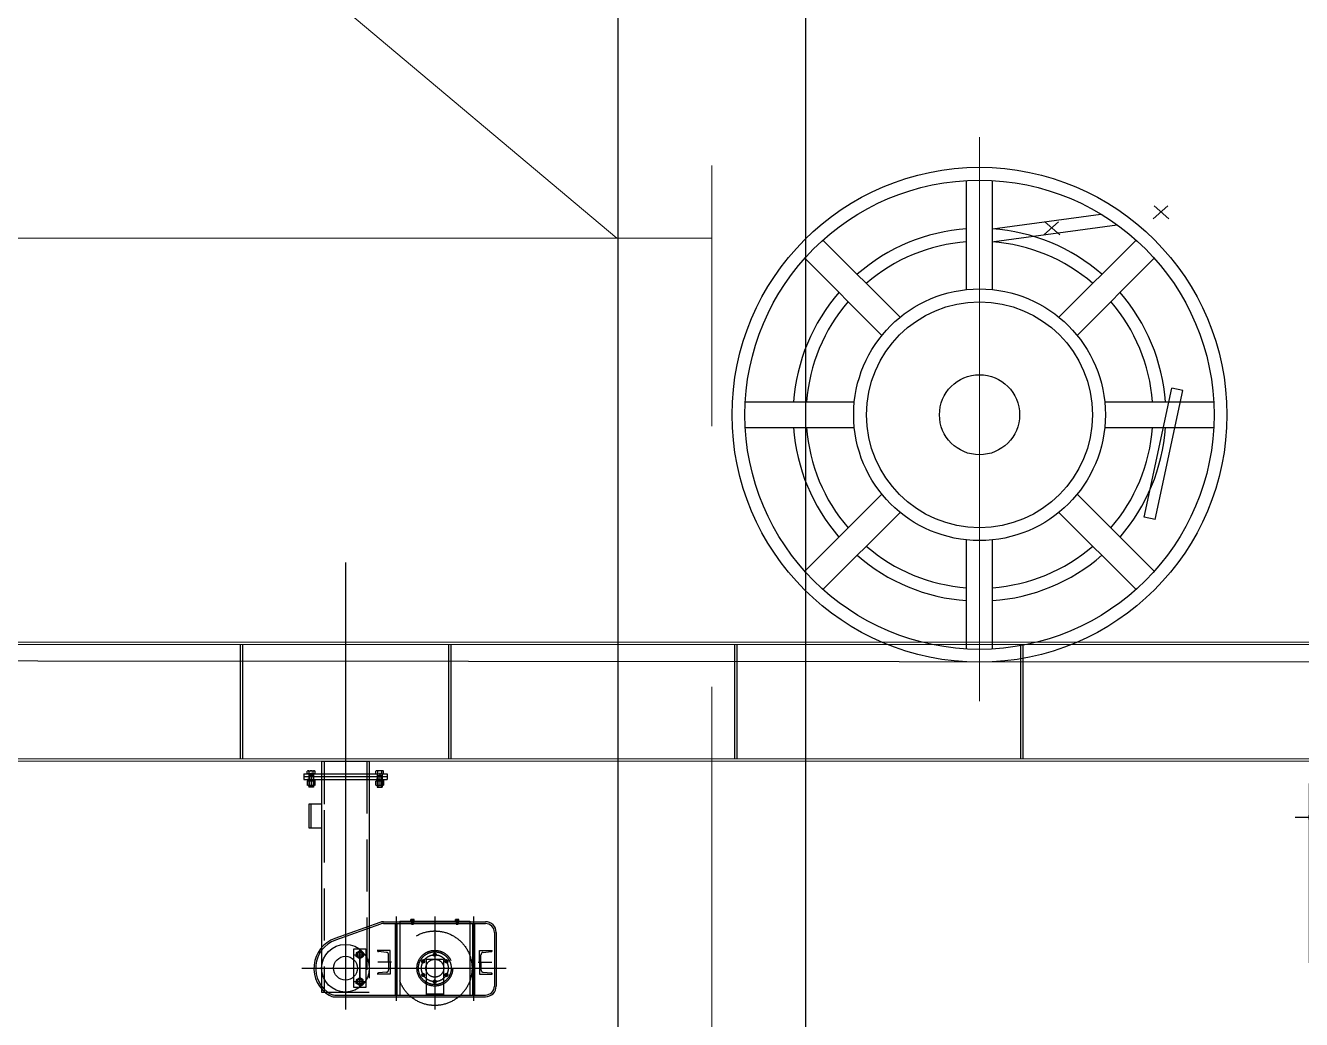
# Model space of a CAD drawing. Extents: x 1767995 to 4174245, y 542814 to 862564.
# Drawn here: x 2118631 to 2122915, y 825044 to 828380 of the extents above; entities that cross this region are included whole.
import ezdxf

# ---------------------------------------------------------------- set-up
doc = ezdxf.new("R2010")
doc.units = 0
doc.header["$LTSCALE"] = 3500
for name, pattern in [('CENTER', [2, 1.25, -0.25, 0.25, -0.25]), ('CENTER2', [1.125, 0.75, -0.125, 0.125, -0.125]), ('DASHDOT', [25.4, 12.7, -6.35, 0, -6.35]), ('DASHED', [0.75, 0.5, -0.25])]:
    doc.linetypes.add(name, pattern=pattern)
for name, color, linetype, lineweight in [('1粗实线', 1, 'Continuous', 30), ('1轮廓实线层', 7, 'Continuous', 30), ('3中心线', 6, 'CENTER', 18), ('6标注线', 7, 'Continuous', 13), ('CENTER', 1, 'DASHDOT', 15)]:
    doc.layers.add(name, color=color, linetype=linetype, lineweight=lineweight)
for name, color, linetype in [('2点划线', 2, 'CENTER2'), ('2细线层', 4, 'Continuous'), ('3中心线层', 1, 'CENTER'), ('4虚线层', 6, 'DASHED'), ('纵_地面线', 30, 'Continuous')]:
    doc.layers.add(name, color=color, linetype=linetype)

# ---------------------------------------------------------------- blocks, each defined once
blk = doc.blocks.new('sdfsdf43')
at = {"layer": '1粗实线'}
for p, q in [((6474062, 1534998.8), (6474062, 1543510.2)), ((6474692, 1534998.8), (6474692, 1543510.1))]:
    blk.add_line(p, q, dxfattribs=at)
at = {"layer": '3中心线'}
for p, q in [((6474377, 1534998.8), (6474377, 1543510.2)), ((6474057.5, 1540879.6), (6471679.9, 1542879.6)), ((6474377, 1540879.6), (6471377, 1540879.6))]:
    blk.add_line(p, q, dxfattribs=at)
blk = doc.blocks.new('sdgdsgdsgd')
for p, q in [((-28393.3, 23461.7), (-28344.7, 23504.9)), ((-28390.6, 23504.9), (-28340.6, 23461.7)), ((-28760.2, 23408.2), (-28711.6, 23451.4)), ((-28757.5, 23451.4), (-28707.4, 23408.2))]:
    blk.add_line(p, q)
at = {"layer": '1轮廓实线层'}
for p, q in [((-29019.9, 23224.2), (-29019.9, 23590.2)), ((-28933.5, 23224.2), (-28933.5, 23590.2)), ((-28933.5, 23427.9), (-28569.4, 23477.9)), ((-28927.6, 23385.1), (-28514.9, 23441.8)), ((-29243.3, 23131.7), (-29502.1, 23390.5)), ((-28710.1, 23131.7), (-28451.3, 23390.5)), ((-29304.4, 23070.6), (-29563.2, 23329.4)), ((-28649, 23070.6), (-28390.2, 23329.4)), ((-28423.5, 22460.8), (-28331.1, 22893.5)), ((-28386.8, 22452.9), (-28294.4, 22885.7)), ((-28294.4, 22885.7), (-28331.1, 22893.5)), ((-29762.9, 22847.2), (-29396.9, 22847.2)), ((-28556.5, 22847.2), (-28190.5, 22847.2)), ((-29762.9, 22760.8), (-29396.9, 22760.8)), ((-28556.5, 22760.8), (-28190.5, 22760.8)), ((-29563.2, 22278.6), (-29304.4, 22537.4)), ((-28390.2, 22278.6), (-28649, 22537.4)), ((-29502.1, 22217.5), (-29243.3, 22476.3)), ((-28451.3, 22217.5), (-28710.1, 22476.3)), ((-28386.8, 22452.9), (-28423.5, 22460.8)), ((-29019.9, 22017.8), (-29019.9, 22383.8)), ((-28933.5, 22017.8), (-28933.5, 22383.8))]:
    blk.add_line(p, q, dxfattribs=at)
for radius in [830.6, 787.4, 422.4, 379.2, 134.4]:
    blk.add_circle((-28976.7, 22804), radius, dxfattribs=at)
for radius, start, end in [(625.4, 93.9608, 131.0392), (625.4, 48.9608, 86.0392), (582.2, 94.2552, 130.7448), (582.2, 49.2552, 85.7448), (625.4, 138.9608, 176.0392), (582.2, 139.2552, 175.7448), (582.2, 4.2552, 40.7448), (625.4, 3.9608, 41.0392), (625.4, 183.9608, 221.0392), (582.2, 184.2552, 220.7448), (582.2, 319.2552, 355.7448), (625.4, 318.9608, 356.0392), (582.2, 229.2552, 265.7448), (582.2, 274.2552, 310.7448), (625.4, 228.9608, 266.0392), (625.4, 273.9608, 311.0392)]:
    blk.add_arc((-28976.7, 22804), radius, start, end, dxfattribs=at)
at = {"layer": 'CENTER'}
blk.add_line((-28976.7, 21842.7), (-28976.7, 23735.9), dxfattribs=at)
blk = doc.blocks.new('AAA')
for p, q in [((12820.8, -24787.8), (3450.8, -24787.8)), ((4100.8, -24779.8), (12170.8, -24779.8)), ((3450.8, -25171.8), (12820.8, -25171.8)), ((12170.7, -25179.8), (4100.9, -25179.8))]:
    blk.add_line(p, q)
at = {"layer": '3中心线层'}
blk.add_line((8135.8, -24512.6), (8135.8, -25455.7), dxfattribs=at)
at = {"layer": '4虚线层'}
for p, q in [((7781.8, -24787.8), (7781.8, -25171.8)), ((7789.8, -24787.8), (7789.8, -25171.8)), ((8481.8, -24787.8), (8481.8, -25171.8)), ((8489.8, -24787.8), (8489.8, -25171.8)), ((9441.8, -24787.8), (9441.8, -25171.8)), ((9449.8, -24787.8), (9449.8, -25171.8)), ((10401.8, -24787.8), (10401.8, -25171.8)), ((10409.8, -24787.8), (10409.8, -25171.8))]:
    blk.add_line(p, q, dxfattribs=at)
blk = doc.blocks.new('54统一5他')
h = blk.add_hatch(color=256)
edge = h.paths.add_edge_path()
edge.add_ellipse((-1357.8, 4717.4), major_axis=(4.82, 4.82), ratio=1, start_angle=135, end_angle=315, ccw=False)
edge.add_ellipse((-1357.8, 4717.4), major_axis=(4.82, 4.82), ratio=1, start_angle=-45, end_angle=135, ccw=False)
for p, q in [((-1560.3, 4759.1), (-1580.3, 4739.1)), ((-1225.3, 4759.1), (-1560.3, 4759.1)), ((-1290.3, 4759.1), (-1290.3, 4609.6)), ((-1250.3, 4759.1), (-1250.3, 4594.1)), ((-1225.3, 4594.1), (-1225.3, 4759.1)), ((-1580.3, 4739.1), (-1580.3, 4139.1)), ((-1316.7, 4719.1), (-1375.1, 4719.1)), ((-1260.3, 4726.6), (-1260.3, 4736.4)), ((-1260.3, 4716.8), (-1260.3, 4726.6)), ((-1250.3, 4739.7), (-1258.8, 4739.7)), ((-1250.3, 4733.1), (-1258.8, 4733.1)), ((-1250.3, 4720), (-1258.8, 4720)), ((-1250.3, 4713.5), (-1258.8, 4713.5)), ((-1250.3, 4739.7), (-1250.3, 4713.5)), ((-1250.3, 4734.6), (-1185.3, 4734.6)), ((-1250.3, 4718.6), (-1185.3, 4718.6)), ((-1229.3, 4734.6), (-1229.3, 4718.6)), ((-1229.3, 4733), (-1185.3, 4733)), ((-1229.3, 4720.2), (-1185.3, 4720.2)), ((-1207.1, 4726.6), (-1215.3, 4726.6)), ((-1213.3, 4739), (-1213.3, 4726.6)), ((-1209.2, 4739), (-1213.3, 4739)), ((-1209.2, 4726.6), (-1213.3, 4728.9)), ((-1213.3, 4726.6), (-1209.2, 4724.2)), ((-1213.3, 4714.2), (-1213.3, 4726.6)), ((-1209.2, 4714.2), (-1213.3, 4714.2)), ((-1209.2, 4726.6), (-1209.2, 4739)), ((-1209.2, 4736.4), (-1209.2, 4716.8)), ((-1209.2, 4726.6), (-1209.2, 4714.2)), ((-1193.3, 4726.6), (-1209.2, 4726.6)), ((-1194.4, 4739.7), (-1208, 4739.7)), ((-1194.4, 4733.1), (-1208, 4733.1)), ((-1194.4, 4720), (-1208, 4720)), ((-1208, 4713.5), (-1194.4, 4713.5)), ((-1193.3, 4716.8), (-1193.3, 4736.4)), ((-1185.3, 4734.6), (-1185.3, 4718.6)), ((-1430.1, 4626.6), (-1627.4, 4626.6)), ((-1548.8, 4626.6), (-1407.7, 4592.7)), ((-1403.6, 4604), (-1538.7, 4651.4)), ((-1260.3, 4626.6), (-1260.3, 4636.4)), ((-1260.3, 4616.8), (-1260.3, 4626.6)), ((-1250.3, 4639.7), (-1258.8, 4639.7)), ((-1250.3, 4633.1), (-1258.8, 4633.1)), ((-1250.3, 4639.7), (-1250.3, 4613.5)), ((-1250.3, 4634.6), (-1185.3, 4634.6)), ((-1229.3, 4634.6), (-1229.3, 4618.6)), ((-1229.3, 4633), (-1185.3, 4633)), ((-1209.2, 4639), (-1213.3, 4639)), ((-1209.2, 4626.6), (-1213.3, 4628.9)), ((-1213.3, 4626.6), (-1209.2, 4624.2)), ((-1209.2, 4626.6), (-1209.2, 4639)), ((-1209.2, 4636.4), (-1209.2, 4616.8)), ((-1209.2, 4626.6), (-1209.2, 4614.2)), ((-1193.3, 4626.6), (-1209.2, 4626.6)), ((-1194.4, 4639.7), (-1208, 4639.7)), ((-1194.4, 4633.1), (-1208, 4633.1)), ((-1193.3, 4616.8), (-1193.3, 4636.4)), ((-1185.3, 4634.6), (-1185.3, 4618.6)), ((-1411.2, 4581.3), (-1555.7, 4600.7)), ((-1428.2, 4592.7), (-1387.2, 4592.7)), ((-1416.2, 4592.7), (-1416.2, 4573.5)), ((-1398, 4592.7), (-1398, 4573.5)), ((-1310.3, 4589.6), (-1310.3, 4149.1)), ((-1250.3, 4609.6), (-1290.3, 4609.6)), ((-1250.3, 4620), (-1258.8, 4620)), ((-1250.3, 4613.5), (-1258.8, 4613.5)), ((-1250.3, 4618.6), (-1185.3, 4618.6)), ((-1225.3, 4594.1), (-1250.3, 4594.1)), ((-1229.3, 4620.2), (-1185.3, 4620.2)), ((-1209.2, 4614.2), (-1213.3, 4614.2)), ((-1194.4, 4620), (-1208, 4620)), ((-1208, 4613.5), (-1194.4, 4613.5)), ((-1420.3, 4573.5), (-1393.9, 4573.5)), ((-1420.3, 4573.5), (-1420.3, 4545.8)), ((-1420.3, 4545.8), (-1393.9, 4545.8)), ((-1393.9, 4573.5), (-1393.9, 4545.8)), ((-1564, 4531.8), (-1290.3, 4531.8)), ((-1564, 4531.8), (-1564, 4253.9)), ((-1420.3, 4537.8), (-1393.9, 4537.8)), ((-1290.3, 4531.8), (-1290.3, 4253.9)), ((-1564, 4253.9), (-1290.3, 4253.9)), ((-1549, 4175.6), (-1564, 4253.9)), ((-1290.3, 4253.9), (-1305.2, 4175.6)), ((-1315, 4167.5), (-1539.2, 4167.5)), ((-1419.5, 4136.3), (-1430.4, 4167.5)), ((-1394.7, 4136.3), (-1383.8, 4167.5)), ((-1560.3, 4119.1), (-1580.3, 4139.1)), ((-1340.3, 4119.1), (-1560.3, 4119.1)), ((-1388.9, 4152.9), (-1425.3, 4152.9)), ((-1394.7, 4136.3), (-1419.5, 4136.3)), ((-1340.3, 4119.1), (-1310.3, 4149.1)), ((-1340.3, 4119.1), (-1323.8, 4024.1)), ((-1260.3, 4054.1), (-1294.7, 4040)), ((-1294.7, 4040), (-1294.7, 3999.1)), ((-1162.2, 4054.1), (-1260.3, 4054.1)), ((-1188.9, 4034.7), (-1236.5, 4034.7)), ((-1212.4, 4015.4), (-1212.4, 4054.1)), ((-1323.8, 4024.1), (-1294.7, 4015.4)), ((-1294.7, 4015.4), (-1212.4, 4015.4)), ((-1061.7, 3999.1), (-1294.7, 3999.1)), ((-1123.7, 4007.9), (-1228.2, 4007.9)), ((-1228.2, 4007.9), (-1228.2, 3999.1)), ((-1224.9, 3999.1), (-1228.2, 4007.9)), ((-1217.2, 4007.9), (-1224.9, 3999.1)), ((-1211.3, 3999.1), (-1217.2, 4007.9)), ((-1203, 4007.9), (-1211.3, 3999.1)), ((-1196.6, 3999.1), (-1203, 4007.9)), ((-1188, 4007.9), (-1196.6, 3999.1)), ((-1178.3, 3999.1), (-1188, 4007.9)), ((-1165.6, 4007.9), (-1178.3, 3999.1)), ((-1159.5, 3999.1), (-1165.6, 4007.9)), ((-1146.4, 4007.9), (-1159.5, 3999.1)), ((-1135.5, 3999.1), (-1146.4, 4007.9)), ((-1123.7, 4007.9), (-1135.5, 3999.1)), ((-1123.7, 3999.1), (-1123.7, 4007.9)), ((-1061.7, 3999.1), (-1061.7, 4009.5))]:
    blk.add_line(p, q)
blk.add_lwpolyline([(-1485.8, 4722.4), (-1558.5, 4722.4), (-1558.5, 4705.5), (-1485.8, 4705.5)], close=True)
for centre, radius in [((-1357.8, 4717.4), 6.81), ((-1371.4, 4683.6), 7.97), ((-1548.8, 4626.6), 31.5), ((-1548.8, 4626.6), 26.7), ((-1407.7, 4592.7), 11.9), ((-1407.1, 4592.5), 6.1), ((-1407.1, 4152.9), 7.39), ((-1212.4, 4034.7), 12.4)]:
    blk.add_circle(centre, radius)
for centre, radius, start, end in [((-1255.9, 4736.4), 4.32, 130.7333, 229.2667), ((-1245.2, 4726.6), 15, 154.1739, 205.8261), ((-1255.9, 4716.8), 4.32, 130.7333, 229.2667), ((-1204.1, 4736.4), 5.08, 139.9424, 220.0576), ((-1190.6, 4726.6), 18.5, 159.3402, 200.6598), ((-1204.1, 4716.8), 5.08, 139.9424, 220.0576), ((-1198.3, 4736.4), 5.08, 319.9424, 40.0576), ((-1211.8, 4726.6), 18.5, 339.3402, 20.6598), ((-1198.3, 4716.8), 5.08, 319.9424, 40.0576), ((-1255.9, 4636.4), 4.32, 130.7333, 229.2667), ((-1245.2, 4626.6), 15, 154.1739, 205.8261), ((-1204.1, 4636.4), 5.08, 139.9424, 220.0576), ((-1190.6, 4626.6), 18.5, 159.3402, 200.6598), ((-1198.3, 4636.4), 5.08, 319.9424, 40.0576), ((-1211.8, 4626.6), 18.5, 339.3402, 20.6598), ((-1407.1, 4592.5), 9.1, 358.77, 181.23), ((-1290.3, 4589.6), 20, 90, 180), ((-1255.9, 4616.8), 4.32, 130.7333, 229.2667), ((-1204.1, 4616.8), 5.08, 139.9424, 220.0576), ((-1198.3, 4616.8), 5.08, 319.9424, 40.0576), ((-1539.2, 4177.5), 10, 190.7848, 270), ((-1315, 4177.5), 10, 270, 349.2152), ((-1168.9, 4162.2), 141.5, 177.205, 229.7921), ((-1210.9, 4034.7), 19.4, 265.7125, 94.2875), ((-977.8, 4334.3), 335.5, 236.6539, 255.526)]:
    blk.add_arc(centre, radius, start, end)
at = {"layer": '1轮廓实线层', "color": 1}
blk.add_line((-1271.7, 4756.6), (-1271.7, 4735.2), dxfattribs=at)
at = {"layer": '2点划线', "color": 1, "ltscale": 0.05}
for p, q in [((-1198.7, 4726.6), (-1285.5, 4726.6)), ((-1259.6, 4745.9), (-1283.7, 4745.9)), ((-1198.7, 4626.6), (-1285.5, 4626.6)), ((-1271.7, 4612.9), (-1271.7, 4634.2)), ((-1407.1, 4592.5), (-1407.1, 3921.4)), ((-1259.6, 4623.5), (-1283.7, 4623.5))]:
    blk.add_line(p, q, dxfattribs=at)
at = {"layer": '3中心线层'}
blk.add_line((-1316.7, 4604.1), (-1375.1, 4604.1), dxfattribs=at)
blk = doc.blocks.new('RET54T')
blk.add_line((2992.8, 2891.7), (2992.8, 2889.6))
at = {"layer": '1轮廓实线层'}
for p, q in [((2968.4, 2891.7), (2968.4, 2887.6)), ((2980.6, 2891.7), (2968.4, 2891.7)), ((2968.4, 2887.6), (2979.6, 2887.6)), ((2979.6, 2887.6), (2978.5, 2891.7)), ((2992.8, 2887.6), (2979.6, 2887.6)), ((2980.6, 2891.7), (2981.7, 2887.6)), ((2980.6, 2891.7), (2992.8, 2891.7)), ((2992.8, 2891.7), (2992.8, 2887.6))]:
    blk.add_line(p, q, dxfattribs=at)
at = {"layer": '3中心线层'}
blk.add_line((2980.6, 2893.8), (2980.6, 2885.5), dxfattribs=at)
at = {"layer": '4虚线层'}
for p, q in [((2972.5, 2891.7), (2972.5, 2887.6)), ((2988.7, 2891.7), (2988.7, 2887.6))]:
    blk.add_line(p, q, dxfattribs=at)
blk = doc.blocks.new('5Y45')
for p, q in [((3012.2, 2936.1), (3012.2, 2949.6)), ((3015.5, 2950.8), (3035.1, 2950.8)), ((3035.1, 2934.9), (3015.5, 2934.9)), ((3018.7, 2949.6), (3018.7, 2936.1)), ((3031.8, 2949.6), (3031.8, 2936.1)), ((3038.4, 2949.6), (3038.4, 2936.1))]:
    blk.add_line(p, q)
for centre, radius, start, end in [((3015.5, 2945.7), 5.08, 49.9424, 130.0576), ((3015.5, 2940), 5.08, 229.9424, 310.0576), ((3025.3, 2932.2), 18.5, 69.3402, 110.6598), ((3025.3, 2953.4), 18.5, 249.3402, 290.6598), ((3035.1, 2945.7), 5.08, 49.9424, 130.0576), ((3035.1, 2940), 5.08, 229.9424, 310.0576)]:
    blk.add_arc(centre, radius, start, end)
at = {"layer": '3中心线层'}
blk.add_line((3025.3, 2950.8), (3025.3, 2934.9), dxfattribs=at)
blk = doc.blocks.new('rqzx')
for p, q in [((53525.9, 22796.6), (53685.9, 22796.6)), ((53525.9, 22796.6), (53525.9, 22648.4)), ((53525.9, 22796.6), (53525.9, 22171.4)), ((53685.9, 22796.6), (53685.9, 22647.3)), ((53685.9, 22796.6), (53685.9, 22243.1)), ((53465.9, 22754.8), (53745.9, 22754.8)), ((53465.9, 22754.8), (53465.9, 22734.8)), ((53465.9, 22744.8), (53745.9, 22744.8)), ((53745.9, 22754.8), (53745.9, 22734.8)), ((53465.9, 22734.8), (53745.9, 22734.8)), ((53482.9, 22652.9), (53482.9, 22572.9)), ((53525.9, 22652.9), (53482.9, 22652.9)), ((53482.9, 22572.9), (53525.9, 22572.9)), ((53721.3, 22255.7), (53570.2, 22201.6)), ((53723.3, 22250.1), (53572.2, 22196)), ((53733.4, 22257.8), (53788.9, 22257.8)), ((53733.4, 22251.8), (53788.9, 22251.8)), ((53772.9, 22251.8), (53772.9, 22011.8)), ((53778.9, 22251.8), (53778.9, 22011.8)), ((53788.9, 22259.8), (54022.9, 22259.8)), ((53788.9, 22259.8), (53788.9, 22011.8)), ((53830.9, 22257.8), (53830.9, 22259.8)), ((53835.6, 22261.4), (53835.6, 22260.6)), ((53980.9, 22257.8), (53980.9, 22259.8)), ((53985.6, 22261.4), (53985.6, 22260.6)), ((54022.9, 22259.8), (54022.9, 22011.8)), ((54022.9, 22257.8), (54075.9, 22257.8)), ((54022.9, 22251.8), (54075.9, 22251.8)), ((54032.9, 22251.8), (54032.9, 22011.8)), ((54038.9, 22251.8), (54038.9, 22011.8)), ((54105.9, 22221.8), (54105.9, 22041.8)), ((54111.9, 22221.8), (54111.9, 22041.8)), ((53633.9, 22130.4), (53633.9, 22166.8)), ((53633.9, 22166.8), (53673.9, 22166.8)), ((53673.9, 22166.8), (53673.9, 22036.8)), ((53633.9, 22036.8), (53633.9, 22073.2)), ((53673.9, 22036.8), (53633.9, 22036.8)), ((53569.9, 22011.8), (54075.9, 22011.8)), ((53569.9, 22005.8), (54075.9, 22005.8))]:
    blk.add_line(p, q)
for centre, radius in [((53605.9, 22101.8), 80), ((53653.9, 22146.8), 9), ((53653.9, 22146.8), 8), ((53605.9, 22101.8), 40), ((53653.9, 22056.8), 9), ((53653.9, 22056.8), 8)]:
    blk.add_circle(centre, radius)
for centre, radius, start, end in [((53733.4, 22221.8), 36, 90, 109.7011), ((53733.4, 22221.8), 30, 90, 109.7011), ((54075.9, 22221.8), 36, 0, 90), ((54075.9, 22221.8), 30, 0, 90), ((53605.9, 22101.8), 106, 109.7011, 238.9973), ((53605.9, 22101.8), 100, 109.7011, 238.9973), ((54075.9, 22041.8), 30, 270, 0), ((54075.9, 22041.8), 36, 270, 0), ((53569.9, 22041.8), 36, 238.9973, 270), ((53569.9, 22041.8), 30, 238.9973, 270)]:
    blk.add_arc(centre, radius, start, end)
at = {"layer": '1轮廓实线层'}
for p, q in [((53477.8, 22754.8), (53477.8, 22763.3)), ((53504, 22754.8), (53477.8, 22754.8)), ((53481.1, 22764.8), (53490.9, 22764.8)), ((53482.9, 22754.8), (53482.9, 22709.8)), ((53498.9, 22748.8), (53482.9, 22748.8)), ((53484.4, 22754.8), (53484.4, 22763.3)), ((53490.9, 22764.8), (53500.7, 22764.8)), ((53497.5, 22754.8), (53497.5, 22763.3)), ((53498.9, 22754.8), (53498.9, 22709.8)), ((53504, 22754.8), (53504, 22763.3)), ((53707.8, 22754.8), (53707.8, 22763.3)), ((53707.8, 22754.8), (53734, 22754.8)), ((53720.9, 22764.8), (53711.1, 22764.8)), ((53712.9, 22754.8), (53712.9, 22709.8)), ((53712.9, 22748.8), (53728.9, 22748.8)), ((53714.4, 22754.8), (53714.4, 22763.3)), ((53730.7, 22764.8), (53720.9, 22764.8)), ((53727.5, 22754.8), (53727.5, 22763.3)), ((53728.9, 22754.8), (53728.9, 22709.8)), ((53734, 22754.8), (53734, 22763.3)), ((53498.9, 22709.8), (53482.9, 22709.8)), ((53712.9, 22709.8), (53728.9, 22709.8)), ((53825.5, 22261.4), (53825.5, 22264.8)), ((53825.5, 22261.4), (53836.4, 22261.4)), ((53826.3, 22261.4), (53826.3, 22259.8)), ((53830.9, 22261.4), (53826.3, 22261.4)), ((53826.3, 22259.8), (53830.5, 22259.8)), ((53830.9, 22265.4), (53826.8, 22265.4)), ((53827.9, 22261.4), (53827.9, 22249.4)), ((53827.9, 22249.4), (53833.9, 22249.4)), ((53828.2, 22261.4), (53828.2, 22264.8)), ((53830.5, 22259.8), (53830.1, 22261.4)), ((53835.6, 22259.8), (53830.5, 22259.8)), ((53835, 22265.4), (53830.9, 22265.4)), ((53830.9, 22261.4), (53831.4, 22259.8)), ((53830.9, 22261.4), (53835.6, 22261.4)), ((53833.7, 22261.4), (53833.7, 22264.8)), ((53833.9, 22261.4), (53833.9, 22249.4)), ((53835.6, 22261.4), (53835.6, 22259.8)), ((53836.4, 22261.4), (53836.4, 22264.8)), ((53975.5, 22261.4), (53975.5, 22264.8)), ((53975.5, 22261.4), (53986.4, 22261.4)), ((53976.3, 22261.4), (53976.3, 22259.8)), ((53980.9, 22261.4), (53976.3, 22261.4)), ((53976.3, 22259.8), (53980.5, 22259.8)), ((53980.9, 22265.4), (53976.8, 22265.4)), ((53977.9, 22261.4), (53977.9, 22249.4)), ((53977.9, 22249.4), (53983.9, 22249.4)), ((53978.2, 22261.4), (53978.2, 22264.8)), ((53980.5, 22259.8), (53980.1, 22261.4)), ((53985.6, 22259.8), (53980.5, 22259.8)), ((53985, 22265.4), (53980.9, 22265.4)), ((53980.9, 22261.4), (53981.4, 22259.8)), ((53980.9, 22261.4), (53985.6, 22261.4)), ((53983.7, 22261.4), (53983.7, 22264.8)), ((53983.9, 22261.4), (53983.9, 22249.4)), ((53985.6, 22261.4), (53985.6, 22259.8)), ((53986.4, 22261.4), (53986.4, 22264.8)), ((53653.9, 22159.9), (53641.9, 22153)), ((53641.9, 22153), (53641.9, 22146.8)), ((53641.9, 22140.7), (53641.9, 22146.8)), ((53665.9, 22153), (53653.9, 22159.9)), ((53665.9, 22146.8), (53665.9, 22153)), ((53665.9, 22146.8), (53665.9, 22140.7)), ((53653.9, 22133.7), (53641.9, 22140.7)), ((53665.9, 22140.7), (53653.9, 22133.7)), ((53653.9, 22069.9), (53641.9, 22063)), ((53641.9, 22063), (53641.9, 22056.8)), ((53665.9, 22063), (53653.9, 22069.9)), ((53665.9, 22056.8), (53665.9, 22063)), ((53641.9, 22050.7), (53641.9, 22056.8)), ((53653.9, 22043.7), (53641.9, 22050.7)), ((53665.9, 22050.7), (53653.9, 22043.7)), ((53665.9, 22056.8), (53665.9, 22050.7))]:
    blk.add_line(p, q, dxfattribs=at)
for centre in [(53653.9, 22146.8), (53653.9, 22056.8)]:
    blk.add_circle(centre, 10.8, dxfattribs=at)
for centre, radius, start, end in [((53481.1, 22760.5), 4.32, 40.7333, 139.2667), ((53490.9, 22749.8), 15, 64.1739, 115.8261), ((53500.7, 22760.5), 4.32, 40.7333, 139.2667), ((53711.1, 22760.5), 4.32, 40.7333, 139.2667), ((53720.9, 22749.8), 15, 64.1739, 115.8261), ((53730.7, 22760.5), 4.32, 40.7333, 139.2667), ((53826.8, 22263.6), 1.84, 42.427, 137.573), ((53830.9, 22258.9), 6.48, 65.143, 114.857), ((53835, 22263.6), 1.84, 42.427, 137.573), ((53976.8, 22263.6), 1.84, 42.427, 137.573), ((53980.9, 22258.9), 6.48, 65.143, 114.857), ((53985, 22263.6), 1.84, 42.427, 137.573)]:
    blk.add_arc(centre, radius, start, end, dxfattribs=at)
at = {"layer": '2细线层'}
for p, q in [((53484.5, 22748.8), (53484.5, 22709.8)), ((53497.3, 22748.8), (53497.3, 22709.8)), ((53714.5, 22748.8), (53714.5, 22709.8)), ((53727.3, 22748.8), (53727.3, 22709.8)), ((53828.5, 22261.4), (53828.5, 22249.4)), ((53833.3, 22261.4), (53833.3, 22249.4)), ((53978.5, 22261.4), (53978.5, 22249.4)), ((53983.3, 22261.4), (53983.3, 22249.4))]:
    blk.add_line(p, q, dxfattribs=at)
at = {"layer": '3中心线层'}
for p, q in [((53605.9, 22796.6), (53605.9, 21963.6)), ((53490.9, 22758.1), (53490.9, 22730.4)), ((53720.9, 22758.1), (53720.9, 22730.4)), ((53775.9, 22275.6), (53775.9, 21992.4)), ((53905.9, 22275.6), (53905.9, 21963.6)), ((54035.9, 22275.6), (54035.9, 21992.4)), ((53830.9, 22263.5), (53830.9, 22257.7)), ((53980.9, 22263.5), (53980.9, 22257.7)), ((53633.9, 22146.8), (53673.9, 22146.8)), ((53640.2, 22146.8), (53668.4, 22146.8)), ((53640.6, 22146.8), (53672.1, 22146.8)), ((53653.9, 22036.8), (53653.9, 22166.8)), ((53653.9, 22165.8), (53653.9, 22037.8)), ((53653.9, 22161.5), (53653.9, 22132.5)), ((53760.9, 22121.8), (53714.8, 22121.8)), ((54050.9, 22121.8), (54097.1, 22121.8)), ((53460, 22101.8), (54145.9, 22101.8)), ((53653.9, 22071.5), (53653.9, 22042.5)), ((53633.9, 22056.8), (53673.9, 22056.8)), ((53640.2, 22056.8), (53668.4, 22056.8)), ((53640.6, 22056.8), (53672.1, 22056.8))]:
    blk.add_line(p, q, dxfattribs=at)
at = {"layer": '4虚线层', "ltscale": 0.1}
for p, q in [((53534.4, 22796.6), (53534.4, 22652.2)), ((53677.4, 22796.6), (53677.4, 22240)), ((53677.4, 22796.6), (53677.4, 22021.8)), ((53489.9, 22652.9), (53489.9, 22572.9)), ((53534.4, 22632.2), (53534.4, 22021.8)), ((53685.9, 22243.1), (53685.9, 22021.8)), ((53525.9, 22171.4), (53525.9, 22021.8)), ((53633.9, 22073.2), (53633.9, 22130.4)), ((53525.9, 22021.8), (53685.9, 22021.8))]:
    blk.add_line(p, q, dxfattribs=at)
at = {"layer": '4虚线层', "ltscale": 0.2}
for p, q in [((53788.9, 22257.8), (54022.9, 22257.8)), ((53788.9, 22251.8), (54022.9, 22251.8)), ((53755.9, 22161.8), (53712.9, 22161.8)), ((53743.7, 22155.1), (53716.5, 22157.8)), ((53750.9, 22121.8), (53750.9, 22147.2)), ((53755.9, 22121.8), (53755.9, 22161.8)), ((53899.2, 22146.8), (53913.4, 22146.8)), ((53905.9, 22152.3), (53900.9, 22149.4)), ((53900.9, 22149.4), (53900.9, 22146.8)), ((53900.9, 22144.3), (53900.9, 22146.8)), ((53905.9, 22153.8), (53905.9, 22140.2)), ((53910.9, 22149.4), (53905.9, 22152.3)), ((53910.9, 22146.8), (53910.9, 22149.4)), ((53910.9, 22146.8), (53910.9, 22144.3)), ((54055.9, 22161.8), (54098.9, 22161.8)), ((54055.9, 22121.8), (54055.9, 22161.8)), ((54060.9, 22121.8), (54060.9, 22147.2)), ((54068.1, 22155.1), (54095.3, 22157.8)), ((53750.9, 22121.8), (53750.9, 22096.5)), ((53755.9, 22121.8), (53755.9, 22081.8)), ((53860.9, 22127.8), (53872.7, 22121)), ((53867.2, 22129.9), (53862.2, 22127)), ((53862.2, 22127), (53862.2, 22121.3)), ((53862.2, 22121.3), (53864.5, 22120)), ((53863.6, 22118.5), (53870.7, 22130.8)), ((53866.7, 22118.7), (53864.5, 22120)), ((53871.7, 22121.6), (53866.7, 22118.7)), ((53869.5, 22128.6), (53867.2, 22129.9)), ((53869.5, 22128.6), (53871.7, 22127.4)), ((53871.7, 22127.4), (53871.7, 22121.6)), ((53876.9, 22130.8), (53876.9, 22011.8)), ((53934.9, 22130.8), (53876.9, 22130.8)), ((53905.9, 22141.4), (53900.9, 22144.3)), ((53910.9, 22144.3), (53905.9, 22141.4)), ((53934.9, 22130.8), (53934.9, 22011.8)), ((53951, 22127.8), (53939.1, 22121)), ((53940.2, 22127.4), (53942.4, 22128.6)), ((53940.2, 22121.6), (53940.2, 22127.4)), ((53945.2, 22118.7), (53940.2, 22121.6)), ((53941.5, 22130.1), (53948.6, 22117.9)), ((53944.6, 22129.9), (53942.4, 22128.6)), ((53949.6, 22127), (53944.6, 22129.9)), ((53947.4, 22120), (53945.2, 22118.7)), ((53947.4, 22120), (53949.6, 22121.3)), ((53949.6, 22121.3), (53949.6, 22127)), ((54055.9, 22121.8), (54055.9, 22081.8)), ((54060.9, 22121.8), (54060.9, 22096.5)), ((53755.9, 22081.8), (53712.9, 22081.8)), ((53743.7, 22088.5), (53716.5, 22085.8)), ((53860.9, 22075.8), (53872.7, 22082.6)), ((53864.5, 22083.6), (53862.2, 22082.4)), ((53862.2, 22082.4), (53862.2, 22076.6)), ((53862.2, 22076.6), (53867.2, 22073.7)), ((53870.3, 22073.5), (53863.2, 22085.8)), ((53864.5, 22083.6), (53866.7, 22084.9)), ((53866.7, 22084.9), (53871.7, 22082)), ((53867.2, 22073.7), (53869.5, 22075)), ((53871.7, 22076.3), (53869.5, 22075)), ((53871.7, 22082), (53871.7, 22076.3)), ((53900.9, 22059.4), (53905.9, 22062.3)), ((53905.9, 22049.8), (53905.9, 22063.5)), ((53905.9, 22062.3), (53910.9, 22059.4)), ((53951, 22075.8), (53939.1, 22082.6)), ((53940.2, 22082), (53945.2, 22084.9)), ((53940.2, 22076.3), (53940.2, 22082)), ((53942.4, 22075), (53940.2, 22076.3)), ((53948.3, 22085.1), (53941.2, 22072.9)), ((53942.4, 22075), (53944.6, 22073.7)), ((53944.6, 22073.7), (53949.6, 22076.6)), ((53945.2, 22084.9), (53947.4, 22083.6)), ((53949.6, 22082.4), (53947.4, 22083.6)), ((53949.6, 22076.6), (53949.6, 22082.4)), ((54055.9, 22081.8), (54098.9, 22081.8)), ((54068.1, 22088.5), (54095.3, 22085.8)), ((53912.7, 22056.8), (53898.5, 22056.8)), ((53900.9, 22056.8), (53900.9, 22059.4)), ((53900.9, 22056.8), (53900.9, 22054.3)), ((53900.9, 22054.3), (53905.9, 22051.4)), ((53905.9, 22051.4), (53910.9, 22054.3)), ((53910.9, 22059.4), (53910.9, 22056.8)), ((53910.9, 22054.3), (53910.9, 22056.8)), ((53876.9, 22015.8), (53934.9, 22015.8))]:
    blk.add_line(p, q, dxfattribs=at)
at = {"layer": '4虚线层'}
for p, q in [((53827.9, 22261.4), (53827.9, 22259.8)), ((53834, 22261.4), (53834, 22259.8)), ((53977.9, 22261.4), (53977.9, 22259.8)), ((53984, 22261.4), (53984, 22259.8))]:
    blk.add_line(p, q, dxfattribs=at)
at = {"layer": '4虚线层', "ltscale": 0.2}
for centre, radius in [((53905.9, 22101.8), 125), ((53905.9, 22101.8), 60), ((53905.9, 22101.8), 55), ((53905.9, 22101.8), 45), ((53905.9, 22146.8), 4.5), ((53867, 22124.3), 4.5), ((53905.9, 22101.8), 30), ((53944.9, 22124.3), 4.5), ((53867, 22079.3), 4.5), ((53905.9, 22056.8), 4.5), ((53944.9, 22079.3), 4.5)]:
    blk.add_circle(centre, radius, dxfattribs=at)
for centre, radius, start, end in [((53716.9, 22161.8), 4, 180, 264.29), ((53742.9, 22147.2), 8, 0, 84.29), ((54068.9, 22147.2), 8, 95.71, 180), ((54094.9, 22161.8), 4, 275.71, 0), ((53716.9, 22081.8), 4, 95.71, 180), ((53742.9, 22096.5), 8, 275.71, 0), ((54068.9, 22096.5), 8, 180, 264.29), ((54094.9, 22081.8), 4, 0, 84.29)]:
    blk.add_arc(centre, radius, start, end, dxfattribs=at)
at = {"xscale": -1}
for name, p in [('5Y45', (56516.2, 19779.9)), ('RET54T', (56471.6, 19843.1))]:
    blk.add_blockref(name, p, dxfattribs=at)
for name, p in [('5Y45', (50695.6, 19779.9)), ('RET54T', (50740.3, 19843.1))]:
    blk.add_blockref(name, p)
blk = doc.blocks.new('A$C8d28a030')
for name, p in [('sdgdsgdsgd', (35875.5, -21401)), ('AAA', (-3365.4, 25419.8))]:
    blk.add_blockref(name, p)
at = {"layer": '1轮廓实线层'}
for name, p in [('rqzx', (-48835.6, -22556.5)), ('54统一5他', (9585.6, -4575))]:
    blk.add_blockref(name, p, dxfattribs=at)

msp = doc.modelspace()

# ---------------------------------------------------------------- linework, layer by layer
at = {"layer": '纵_地面线', "color": 5, "flags": 128}
msp.add_lwpolyline([(2082172.8, 825502.9), (2088672.8, 826617.7), (2098672.8, 826936.7), (2108672.8, 826413.7), (2118672.8, 826247.7), (2128672.8, 826238.7), (2138672.8, 826224.7), (2148672.8, 826155.7), (2158672.8, 825952.7), (2168672.8, 825919.7), (2178672.8, 826089.7), (2188672.8, 826173.7), (2198672.8, 826256.7), (2208672.8, 826319.7), (2218672.8, 826315.7), (2222300.4, 826318.6)], dxfattribs=at)

# ---------------------------------------------------------------- block references
at = {"layer": '3中心线'}
msp.add_blockref('sdfsdf43', (-4353441.3, -713213.3), dxfattribs=at)
at = {"layer": '6标注线'}
msp.add_blockref('A$C8d28a030', (2114935.1, 825670.5), dxfattribs=at)

doc.saveas('drawing.dxf')
